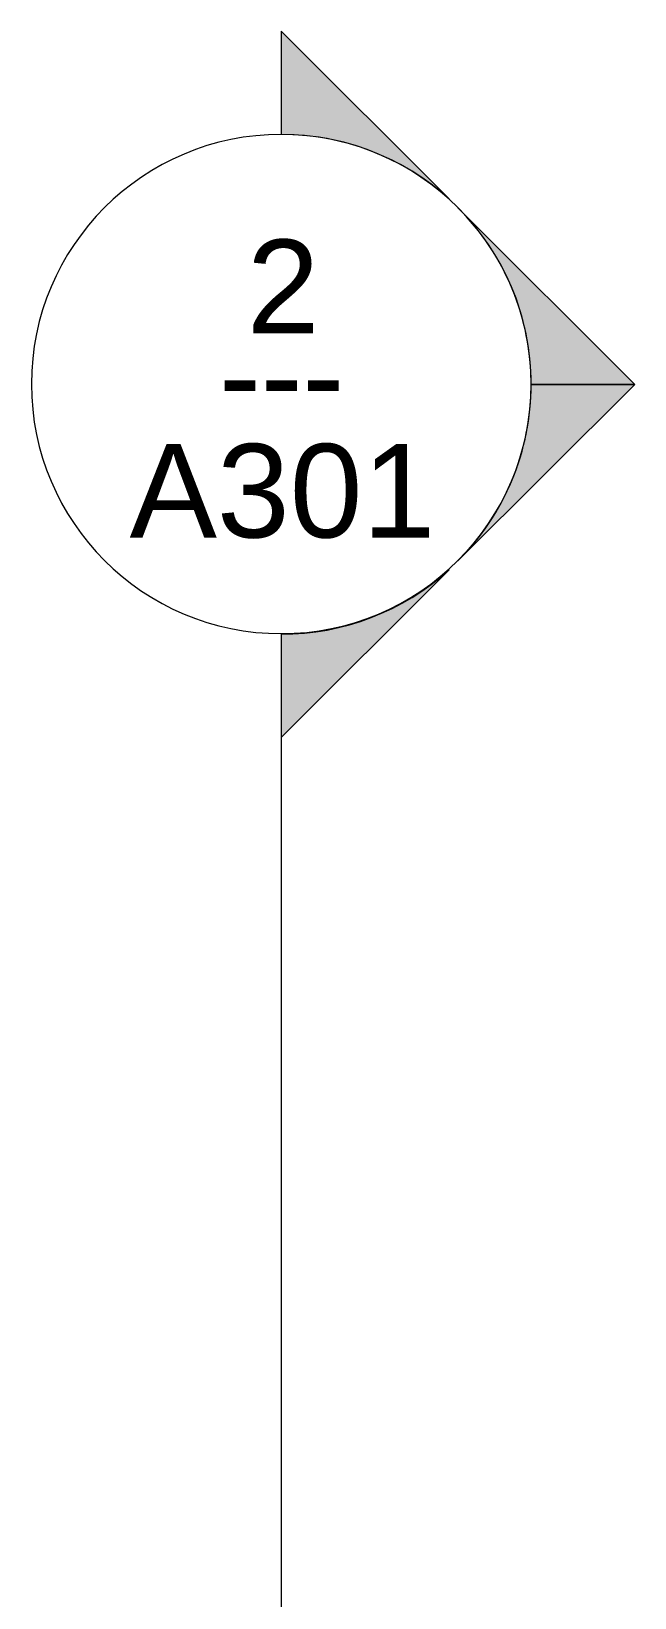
# Model space of a CAD drawing. Header units: inches. Extents: x -4254 to -1719, y 9514 to 12654.
# Drawn here: x -3800.7 to -3728.3, y 12465.9 to 12654.2 of the extents above; entities that cross this region are included whole.
import ezdxf

# ---------------------------------------------------------------- set-up
doc = ezdxf.new("R2010")
doc.units = ezdxf.units.IN
doc.header["$MEASUREMENT"] = 0
doc.layers.add('G-ANNO-SYMB-2', color=111, linetype='Continuous', lineweight=9)
doc.styles.add('Arial', font='arial.ttf', dxfattribs={"height": 11.25})
doc.styles.add('Century Gothic_1', font='ufonts.com_century-gothic.ttf', dxfattribs={"height": 11.25})

# ---------------------------------------------------------------- blocks, each defined once
blk = doc.blocks.new('Section - Section Head - Filled-22785-FLOOR PLAN - ROOF')
at = {"layer": 'G-ANNO-SYMB-2'}
h = blk.add_hatch(color=256, dxfattribs=at)
edge = h.paths.add_edge_path(flags=0)
edge.add_line((-0.4268, 0.1768), (-0.25, 0.3536))
edge.add_line((-0.25, 0.3536), (-0.25, 0.25))
edge.add_arc((-0.25, 0), 0.25, 90, 135)
h = blk.add_hatch(color=256, dxfattribs=at)
edge = h.paths.add_edge_path(flags=0)
edge.add_arc((-0.25, 0), 0.25, 45, 90)
edge.add_line((-0.25, 0.25), (-0.25, 0.3536))
edge.add_line((-0.25, 0.3536), (-0.0732, 0.1768))
h = blk.add_hatch(color=256, dxfattribs=at)
edge = h.paths.add_edge_path(flags=0)
edge.add_arc((-0.25, 0), 0.2503, 137.9216, 180)
edge.add_line((-0.5003, 0), (-0.6036, 0))
edge.add_line((-0.6036, 0), (-0.4358, 0.1678))
h = blk.add_hatch(color=256, dxfattribs=at)
edge = h.paths.add_edge_path(flags=0)
edge.add_line((-0.0642, 0.1678), (0.1036, 0))
edge.add_line((0.1036, 0), (0.0003, 0))
edge.add_arc((-0.25, 0), 0.2503, 0, 42.0784)
for p, q in [((-0.25, 0.3536), (-0.4268, 0.1768)), ((-0.25, 0.25), (-0.25, 0.3536)), ((-0.0732, 0.1768), (-0.25, 0.3536)), ((-0.25, 0.3536), (-0.25, 0.25)), ((-0.4358, 0.1678), (-0.6036, 0)), ((0.1036, 0), (-0.0642, 0.1678)), ((-0.6036, 0), (-0.5003, 0)), ((0.0003, 0), (0.1036, 0))]:
    blk.add_line(p, q, dxfattribs=at)
for centre, radius, start, end in [((-0.2503, 0), 0.25, 360, 180), ((-0.25, 0), 0.25, 90, 135), ((-0.25, 0), 0.25, 45, 90), ((-0.25, 0), 0.2503, 137.9216, 180), ((-0.25, 0), 0.2503, 0, 42.0784), ((-0.2503, 0), 0.25, 180, 360)]:
    blk.add_arc(centre, radius, start, end, dxfattribs=at)

msp = doc.modelspace()

# ---------------------------------------------------------------- linework, layer by layer
at = {"layer": 'G-ANNO-SYMB-2'}
msp.add_line((-3770.72, 12581.73), (-3770.72, 9586.24), dxfattribs=at)

# ---------------------------------------------------------------- block references
at = {"layer": 'G-ANNO-SYMB-2', "xscale": 120, "yscale": 120, "zscale": 120, "rotation": 269.9999999999996}
msp.add_blockref('Section - Section Head - Filled-22785-FLOOR PLAN - ROOF', (-3770.72, 12581.73), dxfattribs=at)

# ---------------------------------------------------------------- texts
at = {"layer": 'G-ANNO-SYMB-2', "char_height": 11.25, "attachment_point": 1}
for s, insert, width, style in [('2', (-3774.87, 12629.12), 10.605, 'Arial'), ('---', (-3778.19, 12618.48), 19.3162, 'Century Gothic_1'), ('A301', (-3788.93, 12604.57), 44.6925, 'Arial')]:
    msp.add_mtext(s, dxfattribs=dict(at, insert=insert, width=width, style=style))

doc.saveas('drawing.dxf')
